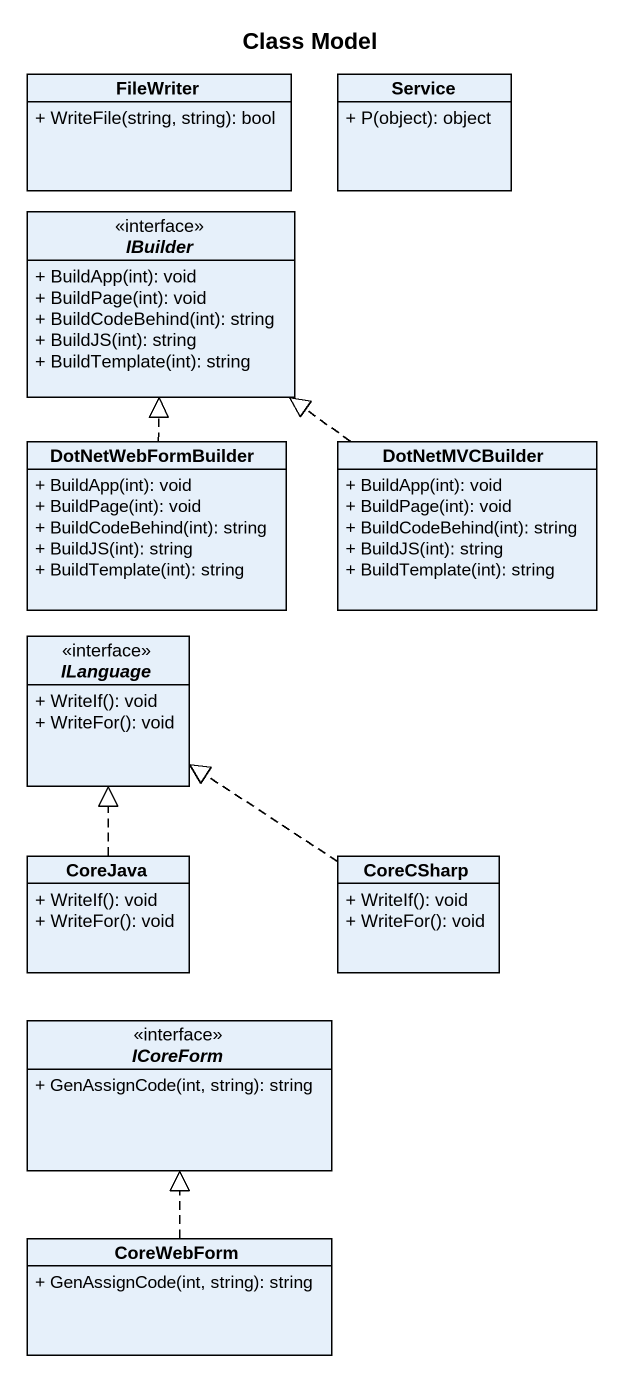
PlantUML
@startuml
title Class Model
hide circle
hide empty members
skinparam classAttributeIconSize 0
class FileWriter {
  + WriteFile(string, string): bool
}
class Service {
  + P(object): object
}
interface IBuilder {
  + BuildApp(int): void
  + BuildPage(int): void
  + BuildCodeBehind(int): string
  + BuildJS(int): string
  + BuildTemplate(int): string
}
class DotNetWebFormBuilder {
  + BuildApp(int): void
  + BuildPage(int): void
  + BuildCodeBehind(int): string
  + BuildJS(int): string
  + BuildTemplate(int): string
}
class DotNetMVCBuilder {
  + BuildApp(int): void
  + BuildPage(int): void
  + BuildCodeBehind(int): string
  + BuildJS(int): string
  + BuildTemplate(int): string
}
interface ILanguage {
  + WriteIf(): void
  + WriteFor(): void
}
class CoreJava {
  + WriteIf(): void
  + WriteFor(): void
}
class CoreCSharp {
  + WriteIf(): void
  + WriteFor(): void
}
interface ICoreForm {
  + GenAssignCode(int, string): string
}
class CoreWebForm {
  + GenAssignCode(int, string): string
}
DotNetWebFormBuilder .up.|> IBuilder
DotNetMVCBuilder .up.|> IBuilder
CoreJava .up.|> ILanguage
CoreCSharp .up.|> ILanguage
CoreWebForm .up.|> ICoreForm
@enduml
